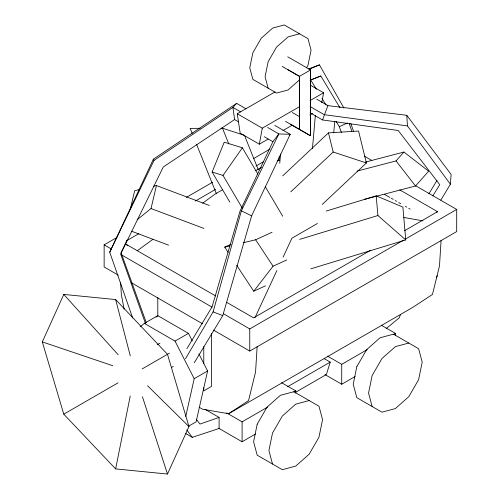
<?xml version="1.0" encoding="UTF-8"?>
<svg xmlns="http://www.w3.org/2000/svg" width="499" height="499" viewBox="0 0 499 499"><rect width="100%" height="100%" fill="white"/><g stroke="black" fill="none" stroke-linecap="round" stroke-linejoin="round"><path stroke-width="0.75" d="M287.68 69.548L299.575 76.416L299.444 129.428L310.409 135.734L310.553 69.954L287.748 56.811M257.135 346.799L255.55 372.098L248.527 400.647L228.586 413.733L202.538 409.192L199.182 407.253M441.072 240.605L439.494 265.898L432.465 294.447L412.523 307.54L228.586 413.733M440.86 200.08L450.391 184.218L451.108 174.457L406.791 115.306L327.905 105.62L316.753 99.182M278.935 160.753L279.34 156.106M279.752 163.254L280.569 153.979M312.436 148.721L315.362 115.462M333.725 132.89L334.748 121.276M274.974 91.947L237.243 113.735L240.175 133.127L259.337 144.186L262.274 128.181L299.331 106.786M321.768 102.688L323.583 92.783L310.409 85.179M115.637 468.904L63.785 414.176L42.309 341.902L63.785 294.429L115.637 299.568L167.489 354.302L188.959 426.57L167.489 474.05L115.637 468.904L130.233 395.969M185.765 416.391L194.192 378.71L175.03 341.098L144.373 323.396L140.182 326.783M198.895 353.866L207.603 370.963L196.107 421.848L188.204 426.414M130.258 209.48L134.668 190.699L139.171 189.639M137.144 219.747L151.035 208.538L156.437 185.553L209.268 205.432M185.485 358.775L213.092 311.875L241.385 210.803L278.86 133.938L290.2 134.306L251.615 215.861L222.741 315.655L194.304 362.711M324.194 358.631L330.232 362.118L326.396 374.506L295.745 392.202M432.826 195.87L439.756 184.692L398.214 130.488L322.516 119.947L327.905 105.62M400.647 314.27L399.206 317.869L386.095 328.685M229.833 202.089L212.131 172.049L224.232 142.184L242.383 147.804L257.796 173.964M254.983 317.676L276.876 270.564M283.089 257.203L291.909 238.216L317.395 223.502M245.995 108.788L236.62 103.374L153.393 159.156L109.718 252.195L132.697 318.088M267.701 127.501L278.86 133.938L272.903 141.691L239.988 211.239L212.081 306.841L186.869 348.707M126.765 240.736L121.07 252.694L146.263 322.56M109.718 252.195L154.041 160.372L232.921 107.422L236.62 103.374M436.263 277.756L437.386 275.747M306.461 67.864L307.995 65.207L311.07 50.156L307.995 38.66L284.249 24.95L272.747 28.031L261.251 38.223L252.837 52.807L249.756 67.858L252.837 79.353L276.583 93.063L288.079 89.982L299.575 79.79M428.884 193.812L436.962 180.482M242.296 208.127L223.022 175.417L242.383 147.804M289.283 135.497L290.2 134.306L274.793 125.411M236.669 265.293L253.742 291.216L273.053 266.216L286.732 259.948M357.041 171.126L396.05 160.915L403.922 152.033L428.647 171.182L415.524 185.99L364.32 199.394M282.677 175.885L328.473 132.871L358.556 131.044L366.397 162.973L322.229 204.453M290.774 191.859L333.182 152.033L328.473 132.871M436.351 212.68L437.529 211.67L399.724 189.845M155.994 317.102L157.79 315.655L188.447 333.351L192.277 340.873M137.206 250.797L152.944 239.339M202.675 203.137L215.269 193.968L222.648 189.707M238.547 121.856L234.586 119.567L163.298 166.959L120.639 254.047L145.427 323.358M310.553 69.954L299.444 76.366L299.444 129.428L285.49 121.369M310.11 100.561L323.583 92.783M259.337 144.186L268.094 139.127M282.921 130.57L292.352 125.124M309.873 115.013L312.567 113.454M118.294 275.155L104.141 266.977L104.141 244.853L116.947 237.462M186.37 197.379L212.661 182.197M253.779 158.464L269.953 149.12M126.665 240.699L138.797 233.694M195.39 201.022L215.605 189.352M256.031 166.011L263.441 161.732M255.507 170.739L261.538 167.252M144.373 323.396L157.79 315.655M157.272 344.709L159.923 343.181M175.03 341.098L188.447 333.351M63.785 414.176L118.045 382.845M142.134 368.942L169.411 353.192M370.826 250.18L253.592 317.863L226.583 302.275M404.514 230.731L437.529 211.67M171.35 367.557L173.34 366.409M223.465 313.746L249.756 328.928L403.441 240.2M405.462 239.033L456.691 209.455L456.691 231.58L249.756 351.053L213.354 330.032M194.192 378.71L207.603 370.963M287.58 386.737L330.232 362.118M226.633 412.923L242.096 421.848L267.576 407.14M293.73 392.039L295.745 390.879L295.745 393.175M327.612 356.174L341.728 364.326L367.208 349.612M393.362 334.517L395.376 333.351L395.376 335.652M218.562 428.179L242.096 441.765L255.507 434.018M324.918 374.537L341.728 384.242L355.138 376.496M336.083 121.432L339.308 126.696L347.398 122.972M228.13 252.332L224.718 247.148L230.943 244.292M243.568 242.651L255.638 239.776L272.055 232.247M253.742 291.216L265.505 285.827M309.212 69.193L319.441 64.876L343.917 108.034M339.975 107.79L320.845 76.004L310.702 79.965L316.341 89.178M310.11 80.164L320.845 76.004M308.632 68.981L319.441 64.876M185.609 433.488L192.277 437.336L219.098 428.485L219.098 417.426L199.943 424.063L196.263 419.11M326.277 211.052L376.196 195.845L402.88 207.091L405.743 239.919L310.777 268.842M299.681 239.37L377.911 215.543L405.743 239.919M299.575 33.801L288.079 36.882L276.583 47.074L268.163 61.658L265.088 76.709L268.163 88.204M408.787 343.031L395.376 346.63L381.966 358.519L372.142 375.529L368.549 393.087L372.142 406.504M309.155 400.554L295.745 404.153L282.328 416.041L272.51 433.051L268.917 450.609L272.51 464.026M277.201 160.821L279.459 160.229M365.661 162.044L403.922 152.033M224.718 247.148L229.995 245.888M153.436 186.264L156.437 185.553M200.168 128.33L190.169 128.386L192.19 133.42M220.938 128.212L222.479 128.199L244.466 135.329L258.307 169.785M450.391 184.218L407.434 125.898L324.207 114.67L310.141 106.555M403.81 217.477L422.965 220.845M212.131 172.049L223.022 175.417M333.182 152.033L366.397 162.973M42.309 341.902L112.774 365.73M299.575 76.416L282.166 66.392M151.035 208.538L203.866 228.417M131.48 231.199L168.562 245.152M213.092 311.875L222.741 315.655M241.385 210.803L251.615 215.861M310.047 112.749L322.516 119.947M292.308 112.518L299.575 116.71M364.332 156.131L371.743 160.416M415.567 185.715L456.691 209.455M290.412 124.189L310.409 135.734L310.409 69.897M384.511 194.336L389.9 197.448M391.247 198.222L393.268 199.388M395.289 200.554L396.643 201.334M398.664 202.5L400.685 203.667M405.4 206.393L406.747 207.172M408.768 208.339L410.116 209.118M240.792 111.963L232.921 107.422L234.586 119.567M237.243 113.735L262.274 128.181M264.314 136.732L272.903 141.691M381.261 325.205L395.376 333.351M125.324 243.811L215.786 296.038M104.141 244.853L111.551 249.138M121.669 254.977L212.006 307.128M131.78 282.939L202.569 323.807M281.623 382.727L295.745 390.879M205.108 409.348L219.098 417.426M125.249 243.93L127.844 245.651M147.504 385.708L188.959 426.57M63.785 294.429L118.207 354.783M396.05 160.915L415.524 185.99M186.757 429.901L192.277 437.336M255.638 239.776L273.053 266.216M321.98 98.397L326.009 104.977M265.306 186.707L282.696 216.217M153.393 159.156L154.041 160.372M222.479 128.199L228.823 143.993M196.525 144.211L216.46 193.843M339.308 126.696L341.416 132.509M349.263 123.814L351.851 131.125M350.822 123.552L353.648 131.593M142.433 396.736L167.489 474.05M115.637 299.568L130.301 355.899M124.12 309.118L121.338 294.61L120.621 282.397M376.196 195.845L377.911 215.543M406.791 115.306L407.434 125.898M341.728 364.326L341.728 384.242M249.756 328.928L249.756 351.053M242.096 421.848L242.096 441.765M211.439 333.544L211.439 386.451L203.773 390.879L203.773 387.767M203.773 346.531L203.773 363.646M157.79 297.416L157.79 316.092M257.185 424.2L253.592 441.765L257.185 455.175L282.328 469.696L295.745 466.097L309.155 454.209L318.973 437.199L322.566 419.64L318.973 406.223L293.824 391.709L280.413 395.302L267.002 407.19L257.185 424.2M356.816 366.678L353.223 384.242L356.816 397.653L381.966 412.174L395.376 408.575L408.787 396.686L418.611 379.677L422.204 362.118L418.611 348.701L393.462 334.18L380.051 337.779L366.634 349.668L356.816 366.678"/></g></svg>
